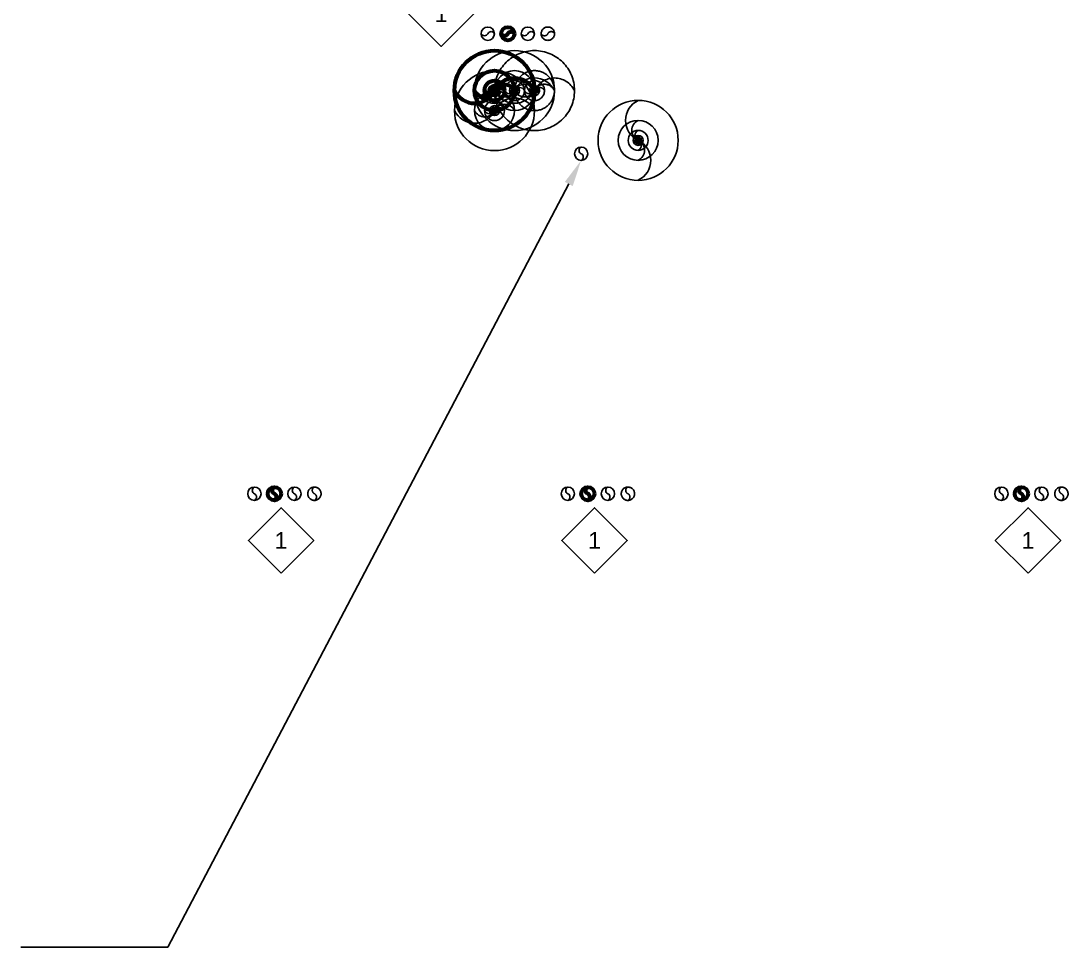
# Model space of a CAD drawing. Extents: x -3693 to 355, y -2748 to 2117.
# Drawn here: x -2364 to -1736, y -2464 to -1909 of the extents above; entities that cross this region are included whole.
import ezdxf
from ezdxf.enums import TextEntityAlignment as Align

# ---------------------------------------------------------------- set-up
doc = ezdxf.new("R2010")
doc.units = 0
doc.header["$LTSCALE"] = 48
doc.header["$MEASUREMENT"] = 0
doc.linetypes.add('VENT', pattern=[0.3, 0.2, -0.1])
for name, color, linetype in [('G-ANNO-TEXT', 70, 'Continuous'), ('G-ANNO-TEXT @ 128', 70, 'Continuous'), ('P-HW-N', 1, 'Continuous'), ('P-HW-N @ 1 (1)', 1, 'Continuous'), ('P-HW-N @ 1 (2)', 1, 'Continuous'), ('P-HW-N @ 12', 1, 'Continuous'), ('P-HW-N @ 128', 1, 'Continuous'), ('P-HW-N @ 16', 1, 'Continuous'), ('P-HW-N @ 192', 1, 'Continuous'), ('P-HW-N @ 2', 1, 'Continuous'), ('P-HW-N @ 24', 1, 'Continuous'), ('P-HW-N @ 384', 1, 'Continuous'), ('P-HW-N @ 4', 1, 'Continuous'), ('P-HW-N @ 48', 1, 'Continuous'), ('P-HW-N @ 64', 1, 'Continuous'), ('P-HW-N @ 768', 1, 'Continuous'), ('P-HW-N @ 8', 1, 'Continuous'), ('P-HW-N @ 96', 1, 'Continuous'), ('P-SAN-N', 6, 'Continuous'), ('P-SAN-N @ 1 (1)', 6, 'Continuous'), ('P-SAN-N @ 1 (2)', 6, 'Continuous'), ('P-SAN-N @ 12', 6, 'Continuous'), ('P-SAN-N @ 128', 6, 'Continuous'), ('P-SAN-N @ 16', 6, 'Continuous'), ('P-SAN-N @ 192', 6, 'Continuous'), ('P-SAN-N @ 2', 6, 'Continuous'), ('P-SAN-N @ 24', 6, 'Continuous'), ('P-SAN-N @ 384', 6, 'Continuous'), ('P-SAN-N @ 4', 6, 'Continuous'), ('P-SAN-N @ 48', 6, 'Continuous'), ('P-SAN-N @ 64', 6, 'Continuous'), ('P-SAN-N @ 768', 6, 'Continuous'), ('P-SAN-N @ 8', 6, 'Continuous'), ('P-SAN-N @ 96', 6, 'Continuous'), ('P-SANV-N', 5, 'VENT'), ('P-SANV-N @ 1 (1)', 5, 'VENT'), ('P-SANV-N @ 1 (2)', 5, 'VENT'), ('P-SANV-N @ 12', 5, 'VENT'), ('P-SANV-N @ 128', 5, 'VENT'), ('P-SANV-N @ 16', 5, 'VENT'), ('P-SANV-N @ 192', 5, 'VENT'), ('P-SANV-N @ 2', 5, 'VENT'), ('P-SANV-N @ 24', 5, 'VENT'), ('P-SANV-N @ 384', 5, 'VENT'), ('P-SANV-N @ 4', 5, 'VENT'), ('P-SANV-N @ 48', 5, 'VENT'), ('P-SANV-N @ 64', 5, 'VENT'), ('P-SANV-N @ 768', 5, 'VENT'), ('P-SANV-N @ 8', 5, 'VENT'), ('P-SANV-N @ 96', 5, 'VENT'), ('P-STRM-N', 2, 'Continuous'), ('P-STRM-N @ 1 (1)', 2, 'Continuous'), ('P-STRM-N @ 1 (2)', 2, 'Continuous'), ('P-STRM-N @ 12', 2, 'Continuous'), ('P-STRM-N @ 128', 2, 'Continuous'), ('P-STRM-N @ 16', 2, 'Continuous'), ('P-STRM-N @ 192', 2, 'Continuous'), ('P-STRM-N @ 2', 2, 'Continuous'), ('P-STRM-N @ 24', 2, 'Continuous'), ('P-STRM-N @ 384', 2, 'Continuous'), ('P-STRM-N @ 4', 2, 'Continuous'), ('P-STRM-N @ 48', 2, 'Continuous'), ('P-STRM-N @ 64', 2, 'Continuous'), ('P-STRM-N @ 768', 2, 'Continuous'), ('P-STRM-N @ 8', 2, 'Continuous'), ('P-STRM-N @ 96', 2, 'Continuous')]:
    doc.layers.add(name, color=color, linetype=linetype)
for name, color, linetype, lineweight in [('P-CW-N', 4, 'Continuous', 60), ('P-CW-N @ 1 (1)', 4, 'Continuous', 60), ('P-CW-N @ 1 (2)', 4, 'Continuous', 60), ('P-CW-N @ 12', 4, 'Continuous', 60), ('P-CW-N @ 128', 4, 'Continuous', 60), ('P-CW-N @ 16', 4, 'Continuous', 60), ('P-CW-N @ 192', 4, 'Continuous', 60), ('P-CW-N @ 2', 4, 'Continuous', 60), ('P-CW-N @ 24', 4, 'Continuous', 60), ('P-CW-N @ 384', 4, 'Continuous', 60), ('P-CW-N @ 4', 4, 'Continuous', 60), ('P-CW-N @ 48', 4, 'Continuous', 60), ('P-CW-N @ 64', 4, 'Continuous', 60), ('P-CW-N @ 768', 4, 'Continuous', 60), ('P-CW-N @ 8', 4, 'Continuous', 60), ('P-CW-N @ 96', 4, 'Continuous', 60)]:
    doc.layers.add(name, color=color, linetype=linetype, lineweight=lineweight)
doc.styles.add('Arial', font='arial.ttf')

# ---------------------------------------------------------------- blocks, each defined once
blk = doc.blocks.new('*U9')
blk.add_lwpolyline([(0, 0.03112, 0.634258), (0, 0, -0.634258), (0, -0.03112)], format="xyb")
blk.add_circle((0, 0), 0.03125)
blk = doc.blocks.new('*U727')
at = {"layer": 'P-CW-N @ 1 (1)', "rotation": 89.99999999999999}
blk.add_blockref('*U9', (-2080, -1950.41), dxfattribs=at)
at = {"layer": 'P-CW-N @ 1 (2)', "rotation": 89.99999999999999}
blk.add_blockref('*U9', (-2080, -1950.41), dxfattribs=at)
at = {"layer": 'P-CW-N @ 12', "xscale": 12, "yscale": 12, "zscale": 12, "rotation": 89.99999999999999}
blk.add_blockref('*U9', (-2080, -1950.41), dxfattribs=at)
at = {"layer": 'P-CW-N @ 128', "xscale": 128, "yscale": 128, "zscale": 128, "rotation": 89.99999999999999}
blk.add_blockref('*U9', (-2072, -1916.26), dxfattribs=at)
at = {"layer": 'P-CW-N @ 16', "xscale": 16, "yscale": 16, "zscale": 16, "rotation": 89.99999999999999}
blk.add_blockref('*U9', (-2080, -1950.41), dxfattribs=at)
at = {"layer": 'P-CW-N @ 192', "xscale": 192, "yscale": 192, "zscale": 192, "rotation": 89.99999999999999}
blk.add_blockref('*U9', (-2080, -1950.41), dxfattribs=at)
at = {"layer": 'P-CW-N @ 2', "xscale": 2, "yscale": 2, "zscale": 2, "rotation": 89.99999999999999}
blk.add_blockref('*U9', (-2080, -1950.41), dxfattribs=at)
at = {"layer": 'P-CW-N @ 24', "xscale": 24, "yscale": 24, "zscale": 24, "rotation": 89.99999999999999}
blk.add_blockref('*U9', (-2080, -1950.41), dxfattribs=at)
at = {"layer": 'P-CW-N @ 384', "xscale": 384, "yscale": 384, "zscale": 384, "rotation": 89.99999999999999}
blk.add_blockref('*U9', (-2080, -1950.41), dxfattribs=at)
at = {"layer": 'P-CW-N @ 4', "xscale": 4, "yscale": 4, "zscale": 4, "rotation": 89.99999999999999}
blk.add_blockref('*U9', (-2080, -1950.41), dxfattribs=at)
at = {"layer": 'P-CW-N @ 48', "xscale": 48, "yscale": 48, "zscale": 48, "rotation": 89.99999999999999}
blk.add_blockref('*U9', (-2080, -1950.41), dxfattribs=at)
at = {"layer": 'P-CW-N @ 64', "xscale": 64, "yscale": 64, "zscale": 64, "rotation": 89.99999999999999}
blk.add_blockref('*U9', (-2080, -1950.41), dxfattribs=at)
at = {"layer": 'P-CW-N @ 768', "xscale": 768, "yscale": 768, "zscale": 768, "rotation": 89.99999999999999}
blk.add_blockref('*U9', (-2080, -1950.41), dxfattribs=at)
at = {"layer": 'P-CW-N @ 8', "xscale": 8, "yscale": 8, "zscale": 8, "rotation": 89.99999999999999}
blk.add_blockref('*U9', (-2080, -1950.41), dxfattribs=at)
at = {"layer": 'P-CW-N @ 96', "xscale": 96, "yscale": 96, "zscale": 96, "rotation": 89.99999999999999}
blk.add_blockref('*U9', (-2080, -1950.41), dxfattribs=at)
blk = doc.blocks.new('*U728')
at = {"layer": 'P-HW-N @ 1 (1)', "rotation": 89.99999999999999}
blk.add_blockref('*U9', (-2080, -1962.41), dxfattribs=at)
at = {"layer": 'P-HW-N @ 1 (2)', "rotation": 89.99999999999999}
blk.add_blockref('*U9', (-2080, -1962.41), dxfattribs=at)
at = {"layer": 'P-HW-N @ 12', "xscale": 12, "yscale": 12, "zscale": 12, "rotation": 89.99999999999999}
blk.add_blockref('*U9', (-2080, -1962.41), dxfattribs=at)
at = {"layer": 'P-HW-N @ 128', "xscale": 128, "yscale": 128, "zscale": 128, "rotation": 89.99999999999999}
blk.add_blockref('*U9', (-2084, -1916.26), dxfattribs=at)
at = {"layer": 'P-HW-N @ 16', "xscale": 16, "yscale": 16, "zscale": 16, "rotation": 89.99999999999999}
blk.add_blockref('*U9', (-2080, -1962.41), dxfattribs=at)
at = {"layer": 'P-HW-N @ 192', "xscale": 192, "yscale": 192, "zscale": 192, "rotation": 89.99999999999999}
blk.add_blockref('*U9', (-2080, -1962.41), dxfattribs=at)
at = {"layer": 'P-HW-N @ 2', "xscale": 2, "yscale": 2, "zscale": 2, "rotation": 89.99999999999999}
blk.add_blockref('*U9', (-2080, -1962.41), dxfattribs=at)
at = {"layer": 'P-HW-N @ 24', "xscale": 24, "yscale": 24, "zscale": 24, "rotation": 89.99999999999999}
blk.add_blockref('*U9', (-2080, -1962.41), dxfattribs=at)
at = {"layer": 'P-HW-N @ 384', "xscale": 384, "yscale": 384, "zscale": 384, "rotation": 89.99999999999999}
blk.add_blockref('*U9', (-2080, -1962.41), dxfattribs=at)
at = {"layer": 'P-HW-N @ 4', "xscale": 4, "yscale": 4, "zscale": 4, "rotation": 89.99999999999999}
blk.add_blockref('*U9', (-2080, -1962.41), dxfattribs=at)
at = {"layer": 'P-HW-N @ 48', "xscale": 48, "yscale": 48, "zscale": 48, "rotation": 89.99999999999999}
blk.add_blockref('*U9', (-2080, -1962.41), dxfattribs=at)
at = {"layer": 'P-HW-N @ 64', "xscale": 64, "yscale": 64, "zscale": 64, "rotation": 89.99999999999999}
blk.add_blockref('*U9', (-2080, -1962.41), dxfattribs=at)
at = {"layer": 'P-HW-N @ 768', "xscale": 768, "yscale": 768, "zscale": 768, "rotation": 89.99999999999999}
blk.add_blockref('*U9', (-2080, -1962.41), dxfattribs=at)
at = {"layer": 'P-HW-N @ 8', "xscale": 8, "yscale": 8, "zscale": 8, "rotation": 89.99999999999999}
blk.add_blockref('*U9', (-2080, -1962.41), dxfattribs=at)
at = {"layer": 'P-HW-N @ 96', "xscale": 96, "yscale": 96, "zscale": 96, "rotation": 89.99999999999999}
blk.add_blockref('*U9', (-2080, -1962.41), dxfattribs=at)
blk = doc.blocks.new('*U729')
at = {"layer": 'P-SAN-N @ 1 (1)', "rotation": 89.99999999999999}
blk.add_blockref('*U9', (-2068, -1950.41), dxfattribs=at)
at = {"layer": 'P-SAN-N @ 1 (2)', "rotation": 89.99999999999999}
blk.add_blockref('*U9', (-2068, -1950.41), dxfattribs=at)
at = {"layer": 'P-SAN-N @ 12', "xscale": 12, "yscale": 12, "zscale": 12, "rotation": 89.99999999999999}
blk.add_blockref('*U9', (-2068, -1950.41), dxfattribs=at)
at = {"layer": 'P-SAN-N @ 128', "xscale": 128, "yscale": 128, "zscale": 128, "rotation": 89.99999999999999}
blk.add_blockref('*U9', (-2060, -1916.26), dxfattribs=at)
at = {"layer": 'P-SAN-N @ 16', "xscale": 16, "yscale": 16, "zscale": 16, "rotation": 89.99999999999999}
blk.add_blockref('*U9', (-2068, -1950.41), dxfattribs=at)
at = {"layer": 'P-SAN-N @ 192', "xscale": 192, "yscale": 192, "zscale": 192, "rotation": 89.99999999999999}
blk.add_blockref('*U9', (-2068, -1950.41), dxfattribs=at)
at = {"layer": 'P-SAN-N @ 2', "xscale": 2, "yscale": 2, "zscale": 2, "rotation": 89.99999999999999}
blk.add_blockref('*U9', (-2068, -1950.41), dxfattribs=at)
at = {"layer": 'P-SAN-N @ 24', "xscale": 24, "yscale": 24, "zscale": 24, "rotation": 89.99999999999999}
blk.add_blockref('*U9', (-2068, -1950.41), dxfattribs=at)
at = {"layer": 'P-SAN-N @ 384', "xscale": 384, "yscale": 384, "zscale": 384, "rotation": 89.99999999999999}
blk.add_blockref('*U9', (-2068, -1950.41), dxfattribs=at)
at = {"layer": 'P-SAN-N @ 4', "xscale": 4, "yscale": 4, "zscale": 4, "rotation": 89.99999999999999}
blk.add_blockref('*U9', (-2068, -1950.41), dxfattribs=at)
at = {"layer": 'P-SAN-N @ 48', "xscale": 48, "yscale": 48, "zscale": 48, "rotation": 89.99999999999999}
blk.add_blockref('*U9', (-2068, -1950.41), dxfattribs=at)
at = {"layer": 'P-SAN-N @ 64', "xscale": 64, "yscale": 64, "zscale": 64, "rotation": 89.99999999999999}
blk.add_blockref('*U9', (-2068, -1950.41), dxfattribs=at)
at = {"layer": 'P-SAN-N @ 768', "xscale": 768, "yscale": 768, "zscale": 768, "rotation": 89.99999999999999}
blk.add_blockref('*U9', (-2068, -1950.41), dxfattribs=at)
at = {"layer": 'P-SAN-N @ 8', "xscale": 8, "yscale": 8, "zscale": 8, "rotation": 89.99999999999999}
blk.add_blockref('*U9', (-2068, -1950.41), dxfattribs=at)
at = {"layer": 'P-SAN-N @ 96', "xscale": 96, "yscale": 96, "zscale": 96, "rotation": 89.99999999999999}
blk.add_blockref('*U9', (-2068, -1950.41), dxfattribs=at)
blk = doc.blocks.new('*U730')
at = {"layer": 'P-SANV-N @ 1 (1)', "rotation": 89.99999999999999}
blk.add_blockref('*U9', (-2056, -1950.41), dxfattribs=at)
at = {"layer": 'P-SANV-N @ 1 (2)', "rotation": 89.99999999999999}
blk.add_blockref('*U9', (-2056, -1950.41), dxfattribs=at)
at = {"layer": 'P-SANV-N @ 12', "xscale": 12, "yscale": 12, "zscale": 12, "rotation": 89.99999999999999}
blk.add_blockref('*U9', (-2056, -1950.41), dxfattribs=at)
at = {"layer": 'P-SANV-N @ 128', "xscale": 128, "yscale": 128, "zscale": 128, "rotation": 89.99999999999999}
blk.add_blockref('*U9', (-2048, -1916.26), dxfattribs=at)
at = {"layer": 'P-SANV-N @ 16', "xscale": 16, "yscale": 16, "zscale": 16, "rotation": 89.99999999999999}
blk.add_blockref('*U9', (-2056, -1950.41), dxfattribs=at)
at = {"layer": 'P-SANV-N @ 192', "xscale": 192, "yscale": 192, "zscale": 192, "rotation": 89.99999999999999}
blk.add_blockref('*U9', (-2056, -1950.41), dxfattribs=at)
at = {"layer": 'P-SANV-N @ 2', "xscale": 2, "yscale": 2, "zscale": 2, "rotation": 89.99999999999999}
blk.add_blockref('*U9', (-2056, -1950.41), dxfattribs=at)
at = {"layer": 'P-SANV-N @ 24', "xscale": 24, "yscale": 24, "zscale": 24, "rotation": 89.99999999999999}
blk.add_blockref('*U9', (-2056, -1950.41), dxfattribs=at)
at = {"layer": 'P-SANV-N @ 384', "xscale": 384, "yscale": 384, "zscale": 384, "rotation": 89.99999999999999}
blk.add_blockref('*U9', (-2056, -1950.41), dxfattribs=at)
at = {"layer": 'P-SANV-N @ 4', "xscale": 4, "yscale": 4, "zscale": 4, "rotation": 89.99999999999999}
blk.add_blockref('*U9', (-2056, -1950.41), dxfattribs=at)
at = {"layer": 'P-SANV-N @ 48', "xscale": 48, "yscale": 48, "zscale": 48, "rotation": 89.99999999999999}
blk.add_blockref('*U9', (-2056, -1950.41), dxfattribs=at)
at = {"layer": 'P-SANV-N @ 64', "xscale": 64, "yscale": 64, "zscale": 64, "rotation": 89.99999999999999}
blk.add_blockref('*U9', (-2056, -1950.41), dxfattribs=at)
at = {"layer": 'P-SANV-N @ 768', "xscale": 768, "yscale": 768, "zscale": 768, "rotation": 89.99999999999999}
blk.add_blockref('*U9', (-2056, -1950.41), dxfattribs=at)
at = {"layer": 'P-SANV-N @ 8', "xscale": 8, "yscale": 8, "zscale": 8, "rotation": 89.99999999999999}
blk.add_blockref('*U9', (-2056, -1950.41), dxfattribs=at)
at = {"layer": 'P-SANV-N @ 96', "xscale": 96, "yscale": 96, "zscale": 96, "rotation": 89.99999999999999}
blk.add_blockref('*U9', (-2056, -1950.41), dxfattribs=at)
blk = doc.blocks.new('DIAMOND TAG')
blk.add_lwpolyline([(0, -0.1533), (0.1533, 0), (0, 0.1533), (-0.1533, 0)], close=True)
at = {"style": 'Arial'}
blk.add_attdef('XXX', text='', height=0.0781, dxfattribs=at).set_placement((0, 0), align=Align.MIDDLE)
blk = doc.blocks.new('*U791')
at = {"layer": 'P-STRM-N @ 1 (1)'}
blk.add_blockref('*U9', (-1993.84, -1980.26), dxfattribs=at)
at = {"layer": 'P-STRM-N @ 1 (2)'}
blk.add_blockref('*U9', (-1993.84, -1980.26), dxfattribs=at)
at = {"layer": 'P-STRM-N @ 12', "xscale": 12, "yscale": 12, "zscale": 12}
blk.add_blockref('*U9', (-1993.84, -1980.26), dxfattribs=at)
at = {"layer": 'P-STRM-N @ 128', "xscale": 128, "yscale": 128, "zscale": 128}
blk.add_blockref('*U9', (-2028, -1988.26), dxfattribs=at)
at = {"layer": 'P-STRM-N @ 16', "xscale": 16, "yscale": 16, "zscale": 16}
blk.add_blockref('*U9', (-1993.84, -1980.26), dxfattribs=at)
at = {"layer": 'P-STRM-N @ 192', "xscale": 192, "yscale": 192, "zscale": 192}
blk.add_blockref('*U9', (-1993.84, -1980.26), dxfattribs=at)
at = {"layer": 'P-STRM-N @ 2', "xscale": 2, "yscale": 2, "zscale": 2}
blk.add_blockref('*U9', (-1993.84, -1980.26), dxfattribs=at)
at = {"layer": 'P-STRM-N @ 24', "xscale": 24, "yscale": 24, "zscale": 24}
blk.add_blockref('*U9', (-1993.84, -1980.26), dxfattribs=at)
at = {"layer": 'P-STRM-N @ 384', "xscale": 384, "yscale": 384, "zscale": 384}
blk.add_blockref('*U9', (-1993.84, -1980.26), dxfattribs=at)
at = {"layer": 'P-STRM-N @ 4', "xscale": 4, "yscale": 4, "zscale": 4}
blk.add_blockref('*U9', (-1993.84, -1980.26), dxfattribs=at)
at = {"layer": 'P-STRM-N @ 48', "xscale": 48, "yscale": 48, "zscale": 48}
blk.add_blockref('*U9', (-1993.84, -1980.26), dxfattribs=at)
at = {"layer": 'P-STRM-N @ 64', "xscale": 64, "yscale": 64, "zscale": 64}
blk.add_blockref('*U9', (-1993.84, -1980.26), dxfattribs=at)
at = {"layer": 'P-STRM-N @ 768', "xscale": 768, "yscale": 768, "zscale": 768}
blk.add_blockref('*U9', (-1993.84, -1980.26), dxfattribs=at)
at = {"layer": 'P-STRM-N @ 8', "xscale": 8, "yscale": 8, "zscale": 8}
blk.add_blockref('*U9', (-1993.84, -1980.26), dxfattribs=at)
at = {"layer": 'P-STRM-N @ 96', "xscale": 96, "yscale": 96, "zscale": 96}
blk.add_blockref('*U9', (-1993.84, -1980.26), dxfattribs=at)

msp = doc.modelspace()

# ---------------------------------------------------------------- linework, layer by layer
at = {"layer": 'G-ANNO-TEXT'}
msp.add_lwpolyline([(-2035.44, -2006.42), (-2276, -2464.26), (-2364, -2464.26)], dxfattribs=at)
msp.add_solid([(-2037.8, -2005.18), (-2028, -1992.26), (-2033.08, -2007.66)], dxfattribs=at)

# ---------------------------------------------------------------- block references
at = {"layer": 'G-ANNO-TEXT @ 128'}
ref = msp.add_blockref('DIAMOND TAG', (-2112, -1904.26), dxfattribs=dict(at, xscale=128, yscale=128, zscale=128, rotation=180))
ref.add_attrib('XXX', '1', dxfattribs={"layer": '0', "height": 10, "style": 'Arial'}).set_placement((-2112, -1904.26), align=Align.MIDDLE)
at = {"layer": 'G-ANNO-TEXT @ 128', "xscale": 128, "yscale": 128, "zscale": 128}
for p in [(-2208, -2220.26), (-2020, -2220.26), (-1760, -2220.26)]:
    msp.add_blockref('DIAMOND TAG', p, dxfattribs=at).add_auto_attribs({'XXX': '1'})
at = {"layer": 'P-CW-N'}
msp.add_blockref('*U727', (0, 0), dxfattribs=at)
at = {"layer": 'P-CW-N @ 128', "xscale": 128, "yscale": 128, "zscale": 128, "rotation": 180}
for p in [(-2212, -2192.26), (-2024, -2192.26), (-1764, -2192.26)]:
    msp.add_blockref('*U9', p, dxfattribs=at)
at = {"layer": 'P-HW-N'}
msp.add_blockref('*U728', (0, 0), dxfattribs=at)
at = {"layer": 'P-HW-N @ 128', "xscale": 128, "yscale": 128, "zscale": 128, "rotation": 180}
for p in [(-2224, -2192.26), (-2036, -2192.26), (-1776, -2192.26)]:
    msp.add_blockref('*U9', p, dxfattribs=at)
at = {"layer": 'P-SAN-N'}
msp.add_blockref('*U729', (0, 0), dxfattribs=at)
at = {"layer": 'P-SAN-N @ 128', "xscale": 128, "yscale": 128, "zscale": 128, "rotation": 180}
for p in [(-2200, -2192.26), (-2012, -2192.26), (-1752, -2192.26)]:
    msp.add_blockref('*U9', p, dxfattribs=at)
at = {"layer": 'P-SANV-N'}
msp.add_blockref('*U730', (0, 0), dxfattribs=at)
at = {"layer": 'P-SANV-N @ 128', "xscale": 128, "yscale": 128, "zscale": 128, "rotation": 180}
for p in [(-2188, -2192.26), (-2000, -2192.26), (-1740, -2192.26)]:
    msp.add_blockref('*U9', p, dxfattribs=at)
at = {"layer": 'P-STRM-N'}
msp.add_blockref('*U791', (0, 0), dxfattribs=at)

doc.saveas('drawing.dxf')
